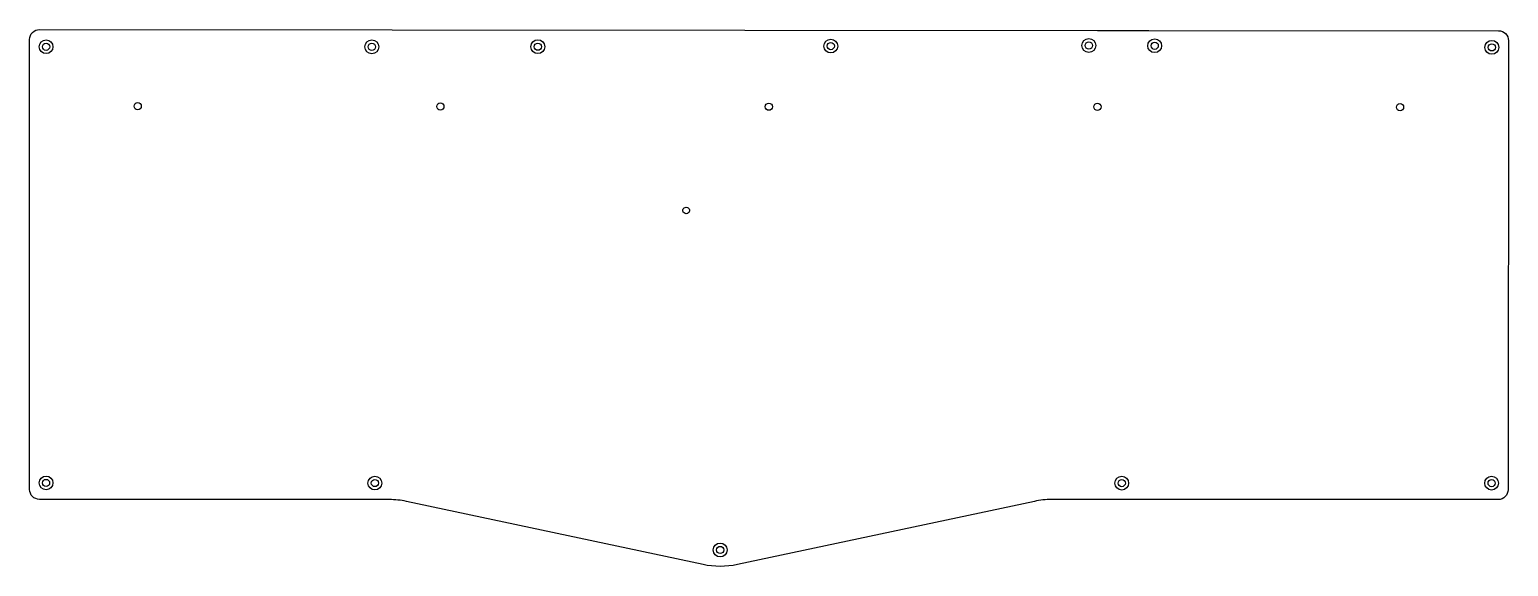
# Model space of a CAD drawing. Header units: millimetres. Extents: x 6 to 456, y 7 to 170.
import ezdxf

# ---------------------------------------------------------------- set-up
doc = ezdxf.new("R2010")
doc.units = ezdxf.units.MM

msp = doc.modelspace()

# ---------------------------------------------------------------- linework, layer by layer
for points in [[(453.02, 26.86), (317.19, 26.86, 0.052558), (311.98, 26.31), (221.66, 7.06, -0.10546), (211.23, 7.06), (121.04, 26.3, 0.052509), (115.83, 26.85), (17.45, 26.89), (9.45, 26.9, -0.414214), (6.45, 29.9), (6.45, 158.38), (6.46, 166.84, -0.414214), (9.46, 169.84), (331.15, 169.58), (345.95, 169.57), (346.79, 169.57), (453.13, 169.48, -0.414214), (456.13, 166.48), (456.02, 29.86, -0.41398)], [(207.09, 114.66, -0.861483), (205.11, 114.66), (205.11, 114.95, -0.861483), (207.09, 114.95)]]:
    msp.add_lwpolyline(points, format="xyb", close=True)
at = {"color": 1}
for centre in [(11.46, 164.61), (110.53, 164.57), (160.98, 164.63), (250.07, 164.82), (328.55, 164.98), (348.56, 164.92), (451.08, 164.43), (11.45, 31.9), (111.45, 31.88), (338.55, 31.86), (451.02, 31.86), (216.45, 11.51)]:
    msp.add_circle(centre, 2.1, dxfattribs=at)
for centre in [(11.46, 164.61), (110.53, 164.57), (160.98, 164.63), (250.07, 164.82), (328.55, 164.98), (348.56, 164.92), (451.08, 164.43), (39.32, 146.52), (131.35, 146.44), (231.24, 146.37), (331.15, 146.33), (423.16, 146.22), (11.45, 31.9), (111.45, 31.88), (338.55, 31.86), (451.02, 31.86), (216.45, 11.51)]:
    msp.add_circle(centre, 1.1)

doc.saveas('drawing.dxf')
